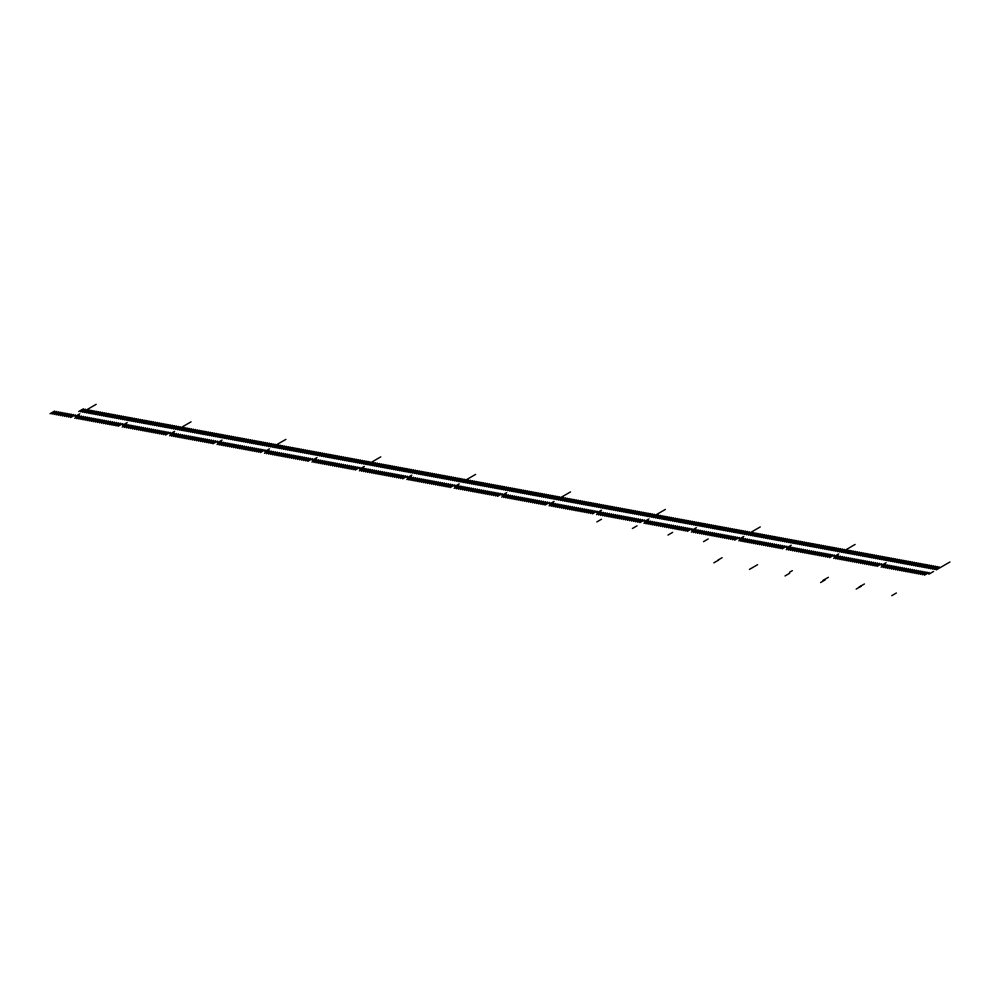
<?xml version="1.0" encoding="UTF-8"?>
<svg xmlns="http://www.w3.org/2000/svg" width="1000" height="1000" viewBox="0 0 1000 1000"><rect width="100%" height="100%" fill="white"/><g stroke="black" fill="none" stroke-linecap="round" stroke-linejoin="round"><path stroke-width="1.5" d="M50 413.738L54.713 411.012M52.062 414.125L56.775 411.388M54.125 414.5L58.837 411.775M56.188 414.875L60.9 412.15M58.25 415.262L62.962 412.525M60.312 415.637L65.025 412.912M62.375 416.025L67.088 413.288M64.438 416.4L69.15 413.675M66.5 416.788L71.213 414.05M68.562 417.163L73.275 414.438M78.725 411.538L83.438 408.8M70.625 417.55L75.338 414.812M80.625 411.887L85.337 409.15M75.037 416.562L79.763 413.825M82.525 412.238L96.213 404.3M74.75 418.312L79.463 415.575M84.412 412.587L89.138 409.85M86.312 412.938L91.037 410.2M76.812 418.688L81.525 415.962M88.212 413.288L92.925 410.55M78.875 419.075L83.588 416.337M90.113 413.638L94.825 410.9M80.938 419.45L85.65 416.725M92.013 413.988L96.725 411.25M83 419.825L87.713 417.1M93.9 414.338L98.625 411.6M85.062 420.213L89.775 417.475M95.8 414.688L100.512 411.95M87.125 420.588L91.838 417.863M97.7 415.037L102.413 412.3M89.188 420.975L93.9 418.237M99.6 415.387L104.312 412.65M91.25 421.35L95.962 418.625M101.487 415.737L106.213 413M93.312 421.737L98.025 419M103.387 416.087L108.112 413.35M95.375 422.113L100.087 419.387M105.288 416.438L110 413.7M97.438 422.5L102.15 419.762M107.188 416.788L111.9 414.062M109.087 417.137L113.8 414.412M99.5 422.875L104.213 420.15M110.975 417.488L115.7 414.762M101.562 423.263L106.275 420.525M112.875 417.837L117.6 415.112M103.625 423.638L108.338 420.913M114.775 418.188L119.488 415.462M105.688 424.025L110.4 421.287M116.675 418.537L121.388 415.812M107.737 424.4L112.463 421.675M118.562 418.888L123.287 416.163M109.8 424.775L114.525 422.05M120.463 419.237L125.188 416.512M111.862 425.163L116.587 422.425M122.362 419.588L127.075 416.863M113.925 425.538L118.65 422.812M124.262 419.938L128.975 417.212M115.988 425.925L120.712 423.188M126.163 420.288L130.875 417.562M118.05 426.3L122.775 423.575M128.05 420.637L132.775 417.912M122.475 425.325L127.188 422.587M129.95 420.988L134.675 418.263M131.85 421.337L136.562 418.612M122.175 427.062L126.9 424.338M133.75 421.688L138.463 418.963M124.237 427.45L128.963 424.712M135.65 422.038L140.363 419.312M126.3 427.825L131.025 425.1M137.537 422.388L142.262 419.663M128.363 428.212L133.088 425.475M139.438 422.738L144.15 420.012M130.425 428.587L135.15 425.863M141.337 423.088L146.05 420.363M132.487 428.975L137.213 426.238M143.238 423.438L147.95 420.712M134.55 429.35L139.275 426.625M145.125 423.787L149.85 421.062M136.613 429.725L141.337 427M147.025 424.137L151.75 421.413M138.675 430.112L143.4 427.375M148.925 424.5L153.637 421.763M140.738 430.487L145.463 427.762M150.825 424.85L155.538 422.113M142.8 430.875L147.525 428.137M152.725 425.2L157.438 422.463M154.613 425.55L159.338 422.812M144.863 431.25L149.588 428.525M156.512 425.9L161.238 423.162M146.925 431.637L151.65 428.9M158.412 426.25L163.125 423.512M148.988 432.013L153.713 429.288M160.312 426.6L165.025 423.862M151.05 432.4L155.762 429.663M162.213 426.95L166.925 424.212M153.112 432.775L157.825 430.05M164.1 427.3L168.825 424.562M155.175 433.162L159.887 430.425M166 427.65L170.712 424.913M157.238 433.537L161.95 430.812M167.9 428L172.613 425.262M159.3 433.925L164.013 431.188M169.8 428.35L174.513 425.613M161.363 434.3L166.075 431.575M171.688 428.7L176.412 425.962M163.425 434.675L168.137 431.95M173.588 429.05L178.312 426.312M165.487 435.062L170.2 432.325M175.487 429.4L180.2 426.662M169.913 434.075L174.625 431.35M177.387 429.75L191.088 421.812M179.288 430.1L184 427.362M169.613 435.825L174.325 433.088M181.175 430.45L185.9 427.713M171.675 436.2L176.388 433.475M183.075 430.8L187.8 428.075M173.738 436.587L178.45 433.85M184.975 431.15L189.688 428.425M175.8 436.962L180.512 434.237M186.875 431.5L191.588 428.775M177.862 437.35L182.575 434.613M188.762 431.85L193.487 429.125M179.925 437.725L184.638 435M190.662 432.2L195.387 429.475M181.988 438.113L186.7 435.375M192.562 432.55L197.275 429.825M184.05 438.488L188.762 435.763M194.462 432.9L199.175 430.175M186.112 438.875L190.825 436.138M196.363 433.25L201.075 430.525M188.175 439.25L192.887 436.525M198.25 433.6L202.975 430.875M190.238 439.625L194.95 436.9M200.15 433.95L204.875 431.225M192.3 440.012L197.013 437.275M202.05 434.3L206.762 431.575M203.95 434.65L208.663 431.925M194.363 440.387L199.075 437.663M205.85 435L210.562 432.275M196.425 440.775L201.137 438.038M207.738 435.35L212.463 432.625M198.487 441.15L203.2 438.425M209.638 435.7L214.35 432.975M200.55 441.538L205.263 438.8M211.537 436.05L216.25 433.325M202.613 441.912L207.325 439.188M213.438 436.4L218.15 433.675M204.675 442.3L209.387 439.562M215.325 436.75L220.05 434.025M206.737 442.675L211.45 439.95M217.225 437.1L221.95 434.375M208.8 443.062L213.512 440.325M219.125 437.45L223.837 434.725M210.863 443.438L215.575 440.712M221.025 437.8L225.738 435.075M212.925 443.825L217.638 441.087M222.925 438.15L227.638 435.425M217.338 442.837L222.062 440.1M224.812 438.512L229.537 435.775M217.05 444.575L221.762 441.85M226.713 438.862L231.438 436.125M228.612 439.212L233.325 436.475M219.112 444.963L223.825 442.225M230.512 439.562L235.225 436.825M221.163 445.337L225.888 442.612M232.4 439.913L237.125 437.175M223.225 445.725L227.95 442.987M234.3 440.262L239.025 437.525M225.287 446.1L230.012 443.375M236.2 440.613L240.912 437.875M227.35 446.488L232.075 443.75M238.1 440.962L242.812 438.225M229.412 446.863L234.137 444.137M240 441.312L244.713 438.575M231.475 447.25L236.2 444.513M241.887 441.662L246.612 438.925M233.538 447.625L238.263 444.9M243.787 442.013L248.512 439.275M235.6 448.013L240.325 445.275M245.688 442.362L250.4 439.625M237.662 448.387L242.387 445.662M247.587 442.713L252.3 439.975M239.725 448.775L244.45 446.037M249.488 443.062L254.2 440.325M251.375 443.413L256.1 440.675M241.788 449.15L246.513 446.425M253.275 443.762L257.987 441.025M243.85 449.525L248.575 446.8M255.175 444.113L259.887 441.375M245.912 449.913L250.637 447.175M257.075 444.462L261.788 441.725M247.975 450.288L252.7 447.562M258.962 444.812L263.688 442.088M250.037 450.675L254.762 447.938M260.863 445.163L265.587 442.438M252.1 451.05L256.825 448.325M262.762 445.513L267.475 442.788M254.163 451.438L258.888 448.7M264.662 445.863L269.375 443.137M256.225 451.812L260.95 449.087M266.562 446.213L271.275 443.488M258.288 452.2L263.012 449.462M268.45 446.562L273.175 443.837M260.35 452.575L265.075 449.85M270.35 446.912L275.075 444.188M264.775 451.587L269.488 448.862M272.25 447.262L285.95 439.338M274.15 447.612L278.863 444.888M264.475 453.338L269.188 450.613M276.05 447.962L280.763 445.238M266.537 453.725L271.25 450.988M277.938 448.312L282.663 445.588M268.6 454.1L273.312 451.375M279.837 448.663L284.55 445.938M270.663 454.475L275.375 451.75M281.737 449.012L286.45 446.287M272.725 454.862L277.438 452.125M283.637 449.363L288.35 446.637M274.788 455.238L279.5 452.512M285.525 449.712L290.25 446.987M276.85 455.625L281.562 452.887M287.425 450.062L292.15 447.337M278.913 456L283.625 453.275M289.325 450.412L294.037 447.688M280.975 456.388L285.688 453.65M291.225 450.763L295.938 448.038M283.038 456.763L287.75 454.038M293.125 451.112L297.838 448.387M285.1 457.15L289.812 454.412M295.012 451.463L299.738 448.738M287.162 457.525L291.875 454.8M296.913 451.812L301.637 449.087M289.225 457.912L293.938 455.175M298.812 452.175L303.525 449.438M300.712 452.525L305.425 449.787M291.288 458.288L296 455.562M302.6 452.875L307.325 450.138M293.35 458.675L298.062 455.938M304.5 453.225L309.225 450.487M295.413 459.05L300.125 456.325M306.4 453.575L311.112 450.838M297.475 459.425L302.188 456.7M308.3 453.925L313.012 451.188M299.538 459.812L304.25 457.075M310.2 454.275L314.913 451.538M301.6 460.188L306.312 457.463M312.087 454.625L316.812 451.887M303.663 460.575L308.375 457.837M313.988 454.975L318.712 452.238M305.725 460.95L310.438 458.225M315.887 455.325L320.6 452.587M307.787 461.337L312.5 458.6M317.787 455.675L322.5 452.938M312.2 460.35L316.925 457.625M319.688 456.025L324.4 453.288M311.913 462.1L316.625 459.363M321.575 456.375L326.3 453.638M323.475 456.725L328.188 453.988M313.975 462.475L318.688 459.75M325.375 457.075L330.087 454.338M316.038 462.863L320.75 460.125M327.275 457.425L331.987 454.688M318.1 463.237L322.812 460.513M329.162 457.775L333.888 455.037M320.163 463.625L324.875 460.887M331.062 458.125L335.788 455.387M322.225 464L326.938 461.275M332.962 458.475L337.675 455.737M324.288 464.387L329 461.65M334.862 458.825L339.575 456.1M326.35 464.762L331.062 462.038M336.763 459.175L341.475 456.45M328.413 465.138L333.125 462.413M338.65 459.525L343.375 456.8M330.475 465.525L335.188 462.788M340.55 459.875L345.275 457.15M332.537 465.9L337.25 463.175M342.45 460.225L347.163 457.5M334.6 466.287L339.312 463.55M344.35 460.575L349.062 457.85M346.25 460.925L350.962 458.2M336.65 466.662L341.375 463.938M348.137 461.275L352.863 458.55M338.713 467.05L343.438 464.312M350.037 461.625L354.75 458.9M340.775 467.425L345.5 464.7M351.938 461.975L356.65 459.25M342.837 467.812L347.562 465.075M353.837 462.325L358.55 459.6M344.9 468.188L349.625 465.462M355.725 462.675L360.45 459.95M346.962 468.575L351.688 465.838M357.625 463.025L362.35 460.3M349.025 468.95L353.75 466.225M359.525 463.375L364.237 460.65M351.087 469.338L355.812 466.6M361.425 463.725L366.138 461M353.15 469.712L357.875 466.987M363.325 464.075L368.038 461.35M355.213 470.087L359.938 467.362M365.213 464.425L369.938 461.7M359.637 469.113L364.35 466.375M367.113 464.775L380.812 456.85M369.012 465.125L373.725 462.4M359.338 470.85L364.062 468.125M370.913 465.475L375.625 462.75M361.4 471.238L366.125 468.5M372.8 465.825L377.525 463.1M363.462 471.613L368.188 468.888M374.7 466.188L379.425 463.45M365.525 472L370.25 469.263M376.6 466.538L381.312 463.8M367.587 472.375L372.312 469.65M378.5 466.887L383.212 464.15M369.65 472.762L374.375 470.025M380.4 467.238L385.112 464.5M371.712 473.137L376.438 470.412M382.287 467.587L387.013 464.85M373.775 473.525L378.5 470.788M384.188 467.938L388.913 465.2M375.838 473.9L380.562 471.175M386.087 468.288L390.8 465.55M377.9 474.288L382.612 471.55M387.987 468.638L392.7 465.9M379.963 474.663L384.675 471.938M389.888 468.988L394.6 466.25M391.775 469.338L396.5 466.6M382.025 475.037L386.737 472.312M384.087 475.425L388.8 472.688M393.675 469.688L398.387 466.95M395.575 470.037L400.288 467.3M386.15 475.8L390.863 473.075M397.475 470.387L402.188 467.65M388.212 476.188L392.925 473.45M399.363 470.737L404.087 468M390.275 476.562L394.988 473.837M401.262 471.087L405.988 468.35M392.337 476.95L397.05 474.212M403.162 471.438L407.875 468.7M394.4 477.325L399.113 474.6M405.062 471.788L409.775 469.05M396.463 477.713L401.175 474.975M406.962 472.137L411.675 469.4M398.525 478.088L403.237 475.363M408.85 472.488L413.575 469.75M400.588 478.475L405.3 475.737M410.75 472.837L415.475 470.112M402.65 478.85L407.362 476.125M412.65 473.188L417.362 470.462M407.075 477.863L411.788 475.138M414.55 473.537L419.263 470.812M406.775 479.613L411.488 476.887M416.438 473.888L421.163 471.163M418.338 474.237L423.062 471.512M408.837 479.988L413.55 477.262M420.238 474.588L424.95 471.863M410.9 480.375L415.613 477.638M422.137 474.938L426.85 472.212M412.962 480.75L417.675 478.025M424.038 475.288L428.75 472.562M415.025 481.138L419.738 478.4M425.925 475.637L430.65 472.912M417.088 481.512L421.8 478.787M427.825 475.988L432.55 473.263M419.15 481.9L423.862 479.162M429.725 476.337L434.438 473.612M421.213 482.275L425.925 479.55M431.625 476.688L436.337 473.963M423.275 482.663L427.987 479.925M433.525 477.038L438.237 474.312M425.337 483.038L430.05 480.312M435.412 477.388L440.138 474.663M427.4 483.425L432.113 480.688M437.312 477.738L442.025 475.012M429.462 483.8L434.175 481.075M439.212 478.088L443.925 475.363M441.112 478.438L445.825 475.712M431.525 484.188L436.238 481.45M443 478.787L447.725 476.062M433.587 484.562L438.3 481.838M444.9 479.137L449.625 476.413M435.65 484.938L440.363 482.212M446.8 479.487L451.512 476.763M437.713 485.325L442.425 482.587M448.7 479.837L453.413 477.113M439.775 485.7L444.487 482.975M450.6 480.2L455.312 477.463M441.838 486.087L446.55 483.35M452.488 480.55L457.212 477.812M443.9 486.463L448.612 483.738M454.387 480.9L459.113 478.162M445.962 486.85L450.675 484.113M456.287 481.25L461 478.512M448.025 487.225L452.738 484.5M458.188 481.6L462.9 478.862M450.075 487.612L454.8 484.875M460.087 481.95L464.8 479.212M454.5 486.625L459.225 483.888M461.975 482.3L475.675 474.363M463.875 482.65L468.587 479.913M454.2 488.375L458.925 485.637M465.775 483L470.487 480.262M456.262 488.75L460.988 486.025M467.675 483.35L472.388 480.613M458.325 489.137L463.05 486.4M469.562 483.7L474.288 480.962M460.387 489.513L465.112 486.788M471.463 484.05L476.188 481.312M462.45 489.888L467.175 487.163M473.363 484.4L478.075 481.662M464.513 490.275L469.237 487.537M475.262 484.75L479.975 482.013M466.575 490.65L471.3 487.925M477.163 485.1L481.875 482.362M468.638 491.037L473.363 488.3M479.05 485.45L483.775 482.713M470.7 491.413L475.425 488.688M480.95 485.8L485.662 483.062M472.762 491.8L477.488 489.062M482.85 486.15L487.562 483.413M474.825 492.175L479.55 489.45M484.75 486.5L489.462 483.762M486.637 486.85L491.362 484.125M476.887 492.562L481.613 489.825M488.537 487.2L493.263 484.475M478.95 492.938L483.675 490.213M490.438 487.55L495.15 484.825M481.012 493.325L485.737 490.588M492.337 487.9L497.05 485.175M483.075 493.7L487.8 490.975M494.237 488.25L498.95 485.525M485.138 494.087L489.862 491.35M496.125 488.6L500.85 485.875M487.2 494.462L491.925 491.737M498.025 488.95L502.75 486.225M489.263 494.837L493.988 492.113M499.925 489.3L504.637 486.575M491.325 495.225L496.037 492.488M501.825 489.65L506.538 486.925M493.387 495.6L498.1 492.875M503.725 490L508.438 487.275M495.45 495.988L500.163 493.25M505.613 490.35L510.337 487.625M497.512 496.362L502.225 493.638M507.512 490.7L512.225 487.975M501.938 495.387L506.65 492.65M509.412 491.05L514.125 488.325M501.637 497.125L506.35 494.4M511.312 491.4L516.025 488.675M513.2 491.75L517.925 489.025M503.7 497.512L508.413 494.775M515.1 492.1L519.825 489.375M505.763 497.887L510.475 495.163M517 492.45L521.712 489.725M507.825 498.275L512.537 495.538M518.9 492.8L523.612 490.075M509.888 498.65L514.6 495.925M520.8 493.15L525.513 490.425M511.95 499.038L516.663 496.3M522.688 493.5L527.413 490.775M514.012 499.412L518.725 496.688M524.587 493.85L529.312 491.125M516.075 499.787L520.788 497.062M526.487 494.212L531.2 491.475M518.138 500.175L522.85 497.438M528.387 494.562L533.1 491.825M520.2 500.55L524.913 497.825M530.275 494.913L535 492.175M522.263 500.938L526.975 498.2M532.175 495.262L536.9 492.525M524.325 501.312L529.038 498.587M534.075 495.613L538.787 492.875M535.975 495.962L540.688 493.225M526.388 501.7L531.1 498.963M537.875 496.312L542.587 493.575M528.45 502.075L533.162 499.35M539.763 496.662L544.487 493.925M530.513 502.463L535.225 499.725M541.663 497.013L546.388 494.275M532.575 502.837L537.288 500.112M543.562 497.362L548.275 494.625M534.637 503.225L539.35 500.487M545.462 497.713L550.175 494.975M536.7 503.6L541.413 500.875M547.362 498.062L552.075 495.325M538.763 503.988L543.475 501.25M549.25 498.413L553.975 495.675M540.825 504.363L545.538 501.637M551.15 498.762L555.862 496.025M542.888 504.738L547.6 502.013M553.05 499.113L557.762 496.375M544.95 505.125L549.663 502.388M554.95 499.462L559.663 496.725M549.362 504.137L554.087 501.413M556.838 499.812L570.538 491.887M558.737 500.163L563.462 497.425M549.075 505.887L553.787 503.15M560.638 500.513L565.35 497.788M551.138 506.262L555.85 503.537M562.537 500.863L567.25 498.137M553.2 506.65L557.913 503.913M564.438 501.213L569.15 498.488M555.262 507.025L559.975 504.3M566.325 501.562L571.05 498.837M557.325 507.413L562.038 504.675M568.225 501.912L572.95 499.188M559.388 507.788L564.1 505.062M570.125 502.262L574.837 499.538M561.45 508.175L566.163 505.438M572.025 502.612L576.737 499.888M563.5 508.55L568.225 505.825M573.925 502.962L578.638 500.238M565.562 508.938L570.288 506.2M575.812 503.312L580.538 500.588M567.625 509.312L572.35 506.587M577.712 503.663L582.425 500.938M569.688 509.688L574.412 506.962M579.612 504.012L584.325 501.287M581.512 504.363L586.225 501.637M571.75 510.075L576.475 507.337M583.4 504.712L588.125 501.987M573.812 510.45L578.538 507.725M585.3 505.062L590.025 502.337M575.875 510.838L580.6 508.1M587.2 505.412L591.912 502.688M577.938 511.213L582.663 508.488M589.1 505.763L593.812 503.038M580 511.6L584.725 508.862M591 506.112L595.712 503.387M582.062 511.975L586.788 509.25M592.888 506.463L597.612 503.738M584.125 512.362L588.85 509.625M594.788 506.812L599.5 504.087M586.188 512.737L590.913 510.012M596.688 507.163L601.4 504.438M588.25 513.125L592.975 510.387M598.587 507.512L603.3 504.787M590.312 513.5L595.037 510.775M600.475 507.863L605.2 505.138M592.375 513.888L597.1 511.15M602.375 508.225L607.1 505.487M596.8 512.9L601.512 510.163M604.275 508.575L608.987 505.838M596.5 514.637L601.225 511.912M606.175 508.925L610.887 506.188M608.075 509.275L612.788 506.538M598.562 515.025L603.288 512.288M609.963 509.625L614.688 506.887M600.625 515.4L605.35 512.675M611.862 509.975L616.587 507.238M602.688 515.788L607.413 513.05M613.763 510.325L618.475 507.587M604.75 516.163L609.462 513.438M615.662 510.675L620.375 507.938M596.8 521.95L601.512 519.225M606.812 516.55L611.525 513.812M617.562 511.025L622.275 508.288M608.875 516.925L613.587 514.2M619.45 511.375L624.175 508.638M610.938 517.312L615.65 514.575M621.35 511.725L626.062 508.988M613 517.688L617.712 514.963M623.25 512.075L627.962 509.338M615.062 518.075L619.775 515.337M625.15 512.425L629.862 509.688M617.125 518.45L621.838 515.725M627.038 512.775L631.763 510.037M619.188 518.837L623.9 516.1M628.938 513.125L633.663 510.387M630.837 513.475L635.55 510.737M621.25 519.212L625.962 516.487M632.737 513.825L637.45 511.087M623.312 519.587L628.025 516.862M634.637 514.175L639.35 511.438M625.375 519.975L630.087 517.238M636.525 514.525L641.25 511.8M627.438 520.35L632.15 517.625M638.425 514.875L643.15 512.15M629.5 520.737L634.212 518M640.325 515.225L645.037 512.5M631.562 521.112L636.275 518.387M642.225 515.575L646.938 512.85M633.625 521.5L638.337 518.763M644.112 515.925L648.838 513.2M635.688 521.875L640.4 519.15M646.012 516.275L650.738 513.55M637.75 522.263L642.463 519.525M647.913 516.625L652.625 513.9M639.812 522.638L644.525 519.913M649.812 516.975L654.525 514.25M632.375 528.525L637.087 525.788M644.225 521.65L648.95 518.925M651.712 517.325L665.4 509.4M643.938 523.4L648.65 520.675M653.6 517.675L658.325 514.95M655.5 518.025L660.225 515.3M646 523.787L650.713 521.05M657.4 518.375L662.113 515.65M648.062 524.163L652.775 521.438M659.3 518.725L664.013 516M650.125 524.55L654.837 521.812M661.2 519.075L665.913 516.35M652.188 524.925L656.9 522.2M663.088 519.425L667.812 516.7M654.25 525.3L658.962 522.575M664.987 519.775L669.7 517.05M656.312 525.688L661.025 522.95M666.888 520.125L671.6 517.4M658.375 526.062L663.088 523.337M668.787 520.475L673.5 517.75M660.438 526.45L665.15 523.713M670.675 520.825L675.4 518.1M662.5 526.825L667.212 524.1M672.575 521.175L677.3 518.45M664.562 527.212L669.275 524.475M674.475 521.525L679.188 518.8M666.625 527.587L671.338 524.862M676.375 521.875L681.087 519.15M678.275 522.238L682.987 519.5M668.688 527.975L673.4 525.237M680.163 522.587L684.887 519.85M670.75 528.35L675.462 525.625M682.062 522.938L686.787 520.2M672.812 528.737L677.525 526M683.962 523.288L688.675 520.55M674.875 529.113L679.587 526.388M685.863 523.638L690.575 520.9M676.925 529.5L681.65 526.763M667.95 535.087L672.663 532.362M687.763 523.987L692.475 521.25M678.988 529.875L683.713 527.15M689.65 524.338L694.375 521.6M681.05 530.25L685.775 527.525M691.55 524.688L696.263 521.95M683.112 530.638L687.837 527.9M693.45 525.037L698.162 522.3M685.175 531.013L689.9 528.288M695.35 525.388L700.062 522.65M687.237 531.4L691.963 528.663M697.237 525.737L701.963 523M691.663 530.413L696.375 527.688M699.137 526.087L703.863 523.35M701.038 526.438L705.75 523.7M691.363 532.163L696.087 529.425M702.938 526.788L707.65 524.05M693.425 532.537L698.15 529.812M704.837 527.137L709.55 524.4M695.487 532.925L700.212 530.188M706.725 527.487L711.45 524.75M697.55 533.3L702.275 530.575M708.625 527.837L713.337 525.1M699.613 533.688L704.338 530.95M710.525 528.188L715.238 525.45M701.675 534.062L706.4 531.337M712.425 528.538L717.138 525.812M703.737 534.45L708.462 531.712M714.312 528.888L719.038 526.163M705.8 534.825L710.525 532.1M716.213 529.237L720.938 526.512M707.862 535.2L712.588 532.475M718.112 529.587L722.825 526.862M709.925 535.588L714.65 532.85M720.013 529.938L724.725 527.212M711.988 535.962L716.712 533.237M721.912 530.288L726.625 527.562M703.525 541.663L708.238 538.925M714.05 536.35L718.775 533.612M723.8 530.638L728.525 527.913M716.112 536.725L720.837 534M725.7 530.988L730.425 528.263M727.6 531.337L732.312 528.612M718.175 537.112L722.9 534.375M729.5 531.688L734.212 528.962M720.238 537.487L724.95 534.763M731.4 532.038L736.112 529.312M722.3 537.875L727.013 535.138M733.288 532.388L738.012 529.663M724.362 538.25L729.075 535.525M735.188 532.737L739.9 530.013M726.425 538.638L731.137 535.9M737.087 533.088L741.8 530.363M728.487 539.012L733.2 536.287M738.988 533.438L743.7 530.712M730.55 539.4L735.263 536.663M740.875 533.787L745.6 531.062M732.613 539.775L737.325 537.05M742.775 534.138L747.5 531.413M734.675 540.15L739.388 537.425M744.675 534.487L749.388 531.763M739.1 539.175L743.812 536.438M746.575 534.837L760.275 526.912M738.8 540.913L743.512 538.188M748.475 535.188L753.188 532.463M750.362 535.538L755.088 532.812M740.863 541.3L745.575 538.562M752.262 535.887L756.988 533.162M742.925 541.675L747.638 538.95M754.163 536.25L758.875 533.513M744.987 542.062L749.7 539.325M756.062 536.6L760.775 533.862M747.05 542.438L751.762 539.712M718.213 559.95L722.15 557.675M757.95 536.95L762.675 534.212M713.825 562.85L718.538 560.125M749.112 542.825L753.825 540.087M759.85 537.3L764.575 534.562M751.175 543.2L755.888 540.475M761.75 537.65L766.462 534.913M753.238 543.587L757.95 540.85M763.65 538L768.363 535.262M755.3 543.962L760.013 541.237M765.55 538.35L770.263 535.612M757.362 544.35L762.075 541.613M767.438 538.7L772.163 535.962M759.425 544.725L764.137 542M769.338 539.05L774.062 536.312M761.488 545.1L766.2 542.375M771.237 539.4L775.95 536.663M773.138 539.75L777.85 537.013M763.55 545.487L768.263 542.75M775.037 540.1L779.75 537.362M765.612 545.862L770.325 543.138M776.925 540.45L781.65 537.712M767.675 546.25L772.387 543.513M778.825 540.8L783.538 538.062M769.737 546.625L774.45 543.9M780.725 541.15L785.438 538.413M771.8 547.013L776.513 544.275M782.625 541.5L787.337 538.763M773.863 547.388L778.575 544.663M784.513 541.85L789.237 539.113M775.925 547.775L780.638 545.037M786.413 542.2L791.137 539.462M777.987 548.15L782.7 545.425M788.312 542.55L793.025 539.825M780.05 548.538L784.762 545.8M790.212 542.9L794.925 540.175M782.113 548.913L786.825 546.188M792.113 543.25L796.825 540.525M749.4 569.425L754.112 566.688M754.712 566.35L757.625 564.663M786.525 547.925L791.25 545.2M794 543.6L798.725 540.875M795.9 543.95L800.625 541.225M786.237 549.675L790.95 546.95M797.8 544.3L802.513 541.575M788.3 550.05L793.012 547.325M799.7 544.65L804.412 541.925M790.362 550.438L795.075 547.7M801.6 545L806.312 542.275M792.412 550.812L797.138 548.088M803.487 545.35L808.213 542.625M794.475 551.2L799.2 548.462M805.387 545.7L810.1 542.975M796.538 551.575L801.263 548.85M807.288 546.05L812 543.325M798.6 551.962L803.325 549.225M809.188 546.4L813.9 543.675M800.662 552.337L805.387 549.612M811.075 546.75L815.8 544.025M802.725 552.725L807.45 549.987M812.975 547.1L817.7 544.375M804.788 553.1L809.513 550.375M814.875 547.45L819.587 544.725M806.85 553.488L811.575 550.75M816.775 547.8L821.488 545.075M808.913 553.862L813.637 551.138M818.675 548.15L823.388 545.425M810.975 554.25L815.7 551.512M820.562 548.5L825.288 545.775M822.463 548.85L827.175 546.125M813.037 554.625L817.763 551.9M824.362 549.2L829.075 546.475M815.1 555L819.825 552.275M826.263 549.55L830.975 546.825M817.163 555.388L821.888 552.65M789.45 572.312L792.35 570.638M828.15 549.9L832.875 547.175M819.225 555.763L823.95 553.038M784.975 575.988L789.688 573.263M830.05 550.262L834.775 547.525M821.287 556.15L826.012 553.413M831.95 550.612L836.663 547.875M823.35 556.525L828.075 553.8M833.85 550.962L838.562 548.225M825.413 556.912L830.138 554.175M835.75 551.312L840.462 548.575M827.475 557.288L832.2 554.562M837.638 551.663L842.362 548.925M829.538 557.675L834.262 554.938M839.538 552.013L844.262 549.275M833.962 556.688L838.675 553.95M841.438 552.362L855.138 544.425M833.662 558.438L838.375 555.7M843.337 552.712L848.05 549.975M845.238 553.062L849.95 550.325M835.725 558.812L840.438 556.087M847.125 553.413L851.85 550.675M837.788 559.2L842.5 556.462M849.025 553.763L853.737 551.025M839.85 559.575L844.562 556.85M850.925 554.113L855.638 551.375M841.912 559.95L846.625 557.225M852.825 554.462L857.537 551.725M843.975 560.337L848.688 557.6M854.712 554.812L859.438 552.075M846.038 560.712L850.75 557.987M856.612 555.163L861.338 552.425M848.1 561.1L852.812 558.362M858.512 555.513L863.225 552.775M850.163 561.475L854.875 558.75M860.413 555.862L865.125 553.125M852.225 561.862L856.938 559.125M862.312 556.213L867.025 553.475M823.138 580.337L828.4 577.288M854.287 562.238L859 559.513M864.2 556.562L868.925 553.837M820.55 582.562L825.263 579.825M856.35 562.625L861.062 559.888M866.1 556.912L870.825 554.188M868 557.263L872.712 554.538M858.413 563L863.125 560.275M869.9 557.612L874.613 554.888M860.475 563.387L865.188 560.65M871.787 557.962L876.513 555.237M862.537 563.763L867.25 561.038M873.688 558.312L878.413 555.588M864.6 564.15L869.312 561.413M875.588 558.663L880.3 555.938M866.663 564.525L871.375 561.8M877.487 559.012L882.2 556.287M868.725 564.9L873.438 562.175M879.388 559.362L884.1 556.638M870.788 565.288L875.5 562.55M881.275 559.712L886 556.987M872.85 565.662L877.562 562.938M883.175 560.062L887.9 557.337M874.912 566.05L879.625 563.312M885.075 560.413L889.788 557.688M876.975 566.425L881.688 563.7M886.975 560.763L891.688 558.038M881.388 565.45L886.112 562.712M888.875 561.112L893.587 558.387M890.763 561.462L895.487 558.737M881.1 567.188L885.812 564.462M892.663 561.812L897.375 559.087M883.162 567.575L887.875 564.837M894.562 562.163L899.275 559.438M885.225 567.95L889.938 565.225M896.462 562.513L901.175 559.788M887.288 568.337L892 565.6M898.35 562.863L903.075 560.138M889.35 568.713L894.062 565.988M859.188 586.987L864.45 583.95M900.25 563.212L904.975 560.487M856.125 589.125L860.837 586.4M891.413 569.1L896.125 566.362M902.15 563.562L906.862 560.837M893.475 569.475L898.188 566.75M904.05 563.925L908.763 561.188M895.537 569.85L900.25 567.125M905.95 564.275L910.662 561.538M897.6 570.237L902.312 567.5M907.837 564.625L912.562 561.888M899.663 570.612L904.375 567.888M909.737 564.975L914.463 562.238M901.725 571L906.438 568.263M911.637 565.325L916.35 562.587M913.538 565.675L918.25 562.938M903.787 571.375L908.5 568.65M915.438 566.025L920.15 563.288M905.837 571.763L910.562 569.025M917.325 566.375L922.05 563.638M907.9 572.137L912.625 569.412M919.225 566.725L923.938 563.987M909.963 572.525L914.688 569.788M921.125 567.075L925.837 564.338M912.025 572.9L916.75 570.175M923.025 567.425L927.738 564.688M914.087 573.288L918.812 570.55M924.912 567.775L929.638 565.037M916.15 573.663L920.875 570.938M926.812 568.125L931.538 565.388M918.213 574.05L922.938 571.312M928.713 568.475L933.425 565.737M920.275 574.425L925 571.7M930.612 568.825L935.325 566.087M922.337 574.8L927.062 572.075M932.513 569.175L937.225 566.438M924.4 575.188L929.125 572.45M934.4 569.525L939.125 566.788M891.7 595.7L896.413 592.962M928.825 574.2L933.538 571.475M936.3 569.875L950 561.95"/></g></svg>
